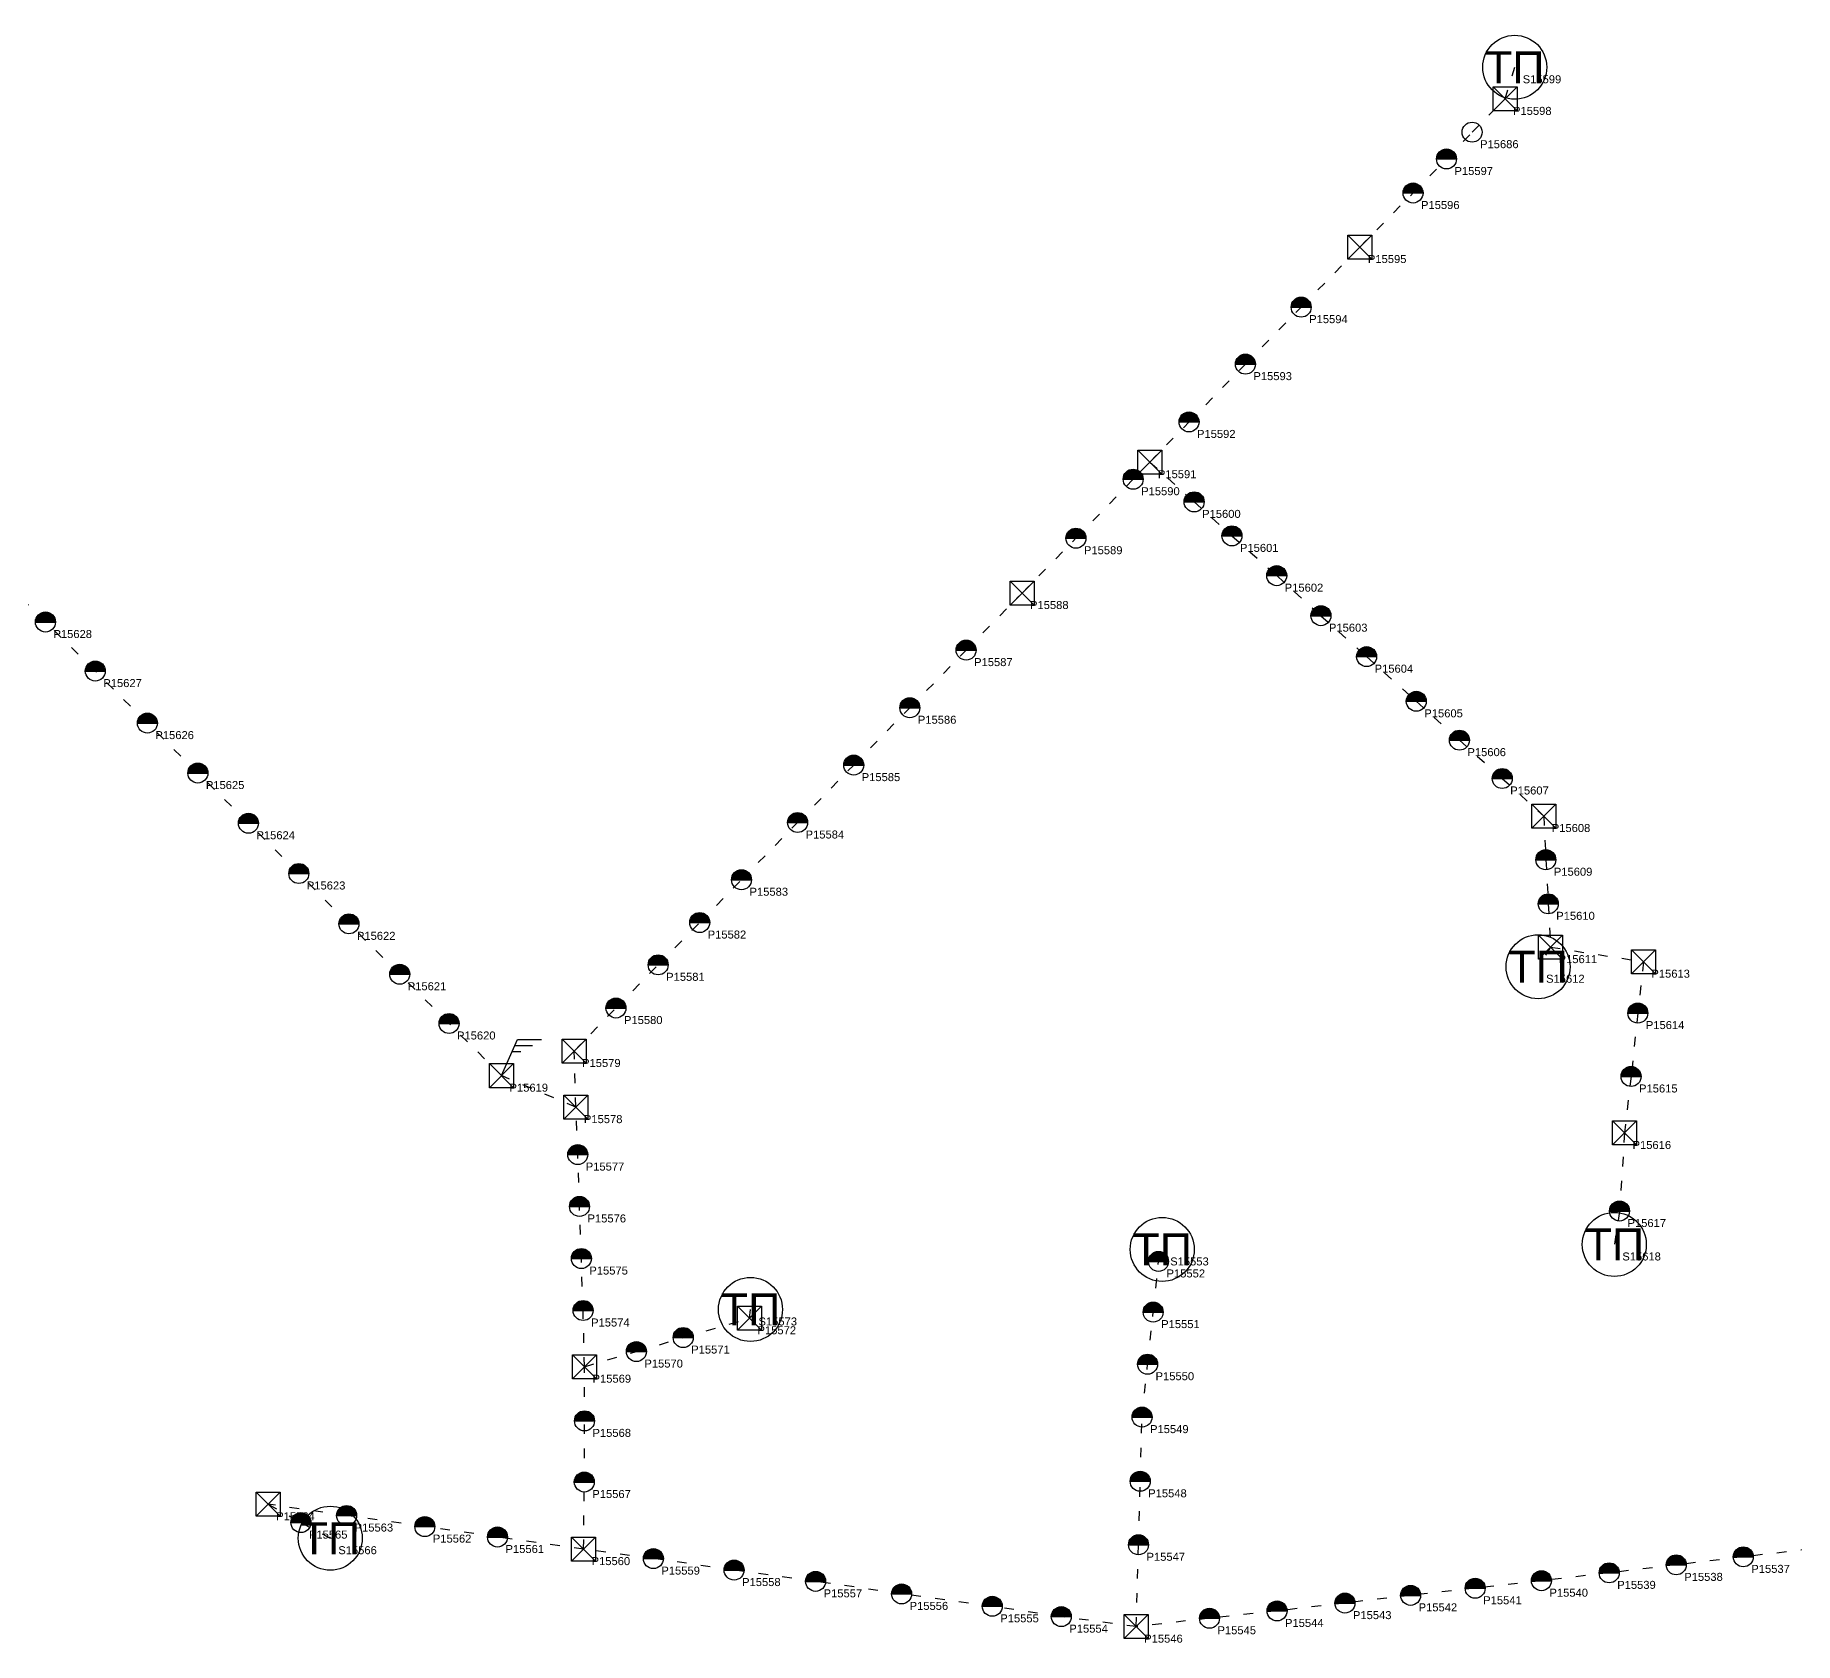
# Model space of a CAD drawing. Header units: metres. Extents: x 297353 to 313697, y 4834133 to 4847614.
# Drawn here: x 306136 to 308335, y 4843540 to 4845549 of the extents above; entities that cross this region are included whole.
import ezdxf
from ezdxf.enums import TextEntityAlignment as Align

# ---------------------------------------------------------------- set-up
doc = ezdxf.new("R2010")
doc.units = ezdxf.units.M
doc.header["$MEASUREMENT"] = 0
doc.linetypes.add('ACAD_ISO03W100', pattern=[30, 12, -18])
for name, color, linetype, lineweight in [('1_4', 7, 'Continuous', 25), ('21_2', 200, 'ACAD_ISO03W100', 25), ('28_1', 7, 'Continuous', 25), ('28_2', 7, 'Continuous', 25), ('28_3', 7, 'Continuous', 25), ('57_2', 7, 'Continuous', 30), ('8_1', 140, 'Continuous', 25)]:
    doc.layers.add(name, color=color, linetype=linetype, lineweight=lineweight)
doc.styles.get("Standard").update_dxf_attribs({"font": 'arial.ttf', "height": 2})

# ---------------------------------------------------------------- blocks, each defined once
blk = doc.blocks.new('SECTIONALIZER-8_1')
at = {"layer": '8_1'}
for points in [[(0, 0), (2, 4.5)], [(2, 4.5), (5, 4.5)], [(1.33, 3), (2.43, 3)], [(1.67, 3.75), (3.86, 3.75)]]:
    blk.add_lwpolyline(points, dxfattribs=at)
blk = doc.blocks.new('TP-1_4')
at = {"layer": '1_4'}
blk.add_circle((0, 0), 4, dxfattribs=at)
at = {"layer": '1_4', "insert": (0, 0), "char_height": 4, "attachment_point": 5}
blk.add_mtext_dynamic_manual_height_columns('ТП', width=5.0652, gutter_width=75, heights=[0], dxfattribs=at)
at = {"layer": '1_4'}
blk.add_attdef('FIELD_ID', (4.98, 0.01), '', height=4, dxfattribs=at)
blk = doc.blocks.new('PYLON-MV-28_2')
at = {"layer": '28_2'}
blk.add_hatch(color=256, dxfattribs=at).paths.add_polyline_path([(-1.25, 0), (1.25, 0, 1)])
blk.add_line((-1.25, 0), (1.25, 0), dxfattribs=at)
blk.add_circle((0, 0), 1.25, dxfattribs=at)
blk.add_attdef('FIELD_ID', (2.57, 0), '', height=2, dxfattribs=at)
blk = doc.blocks.new('PYLON-MV-28_3')
at = {"layer": '28_3'}
blk.add_lwpolyline([(-1.5, 1.5), (1.5, 1.5), (1.5, -1.5), (-1.5, -1.5)], close=True, dxfattribs=at)
for points in [[(-1.5, 1.5), (1.5, -1.5)], [(-1.5, -1.5), (1.5, 1.5)]]:
    blk.add_lwpolyline(points, dxfattribs=at)
blk.add_attdef('FIELD_ID', (2.57, 0), '', height=2, dxfattribs=at)
blk = doc.blocks.new('PYLON-MV-28_1')
at = {"layer": '28_1'}
blk.add_circle((0, 0), 1.25, dxfattribs=at)
blk.add_attdef('FIELD_ID', (2.57, 0), '', height=2, dxfattribs=at)

msp = doc.modelspace()

# ---------------------------------------------------------------- linework, layer by layer
at = {"layer": '21_2'}
for points in [[(307529, 4845015.1), (307577.9, 4845065.4), (307648.4, 4845137.6), (307718.1, 4845208.8), (307791.5, 4845283.9), (307857.9, 4845351.4), (307899.7, 4845393.9), (307931.7, 4845427.4), (307972.9, 4845469), (307985, 4845508.5)], [(306811.6, 4844209.3), (306809.3, 4844279.4), (306861.7, 4844333.1), (306914.4, 4844387.1), (306966.3, 4844439.9), (307018.6, 4844493.4), (307088.7, 4844564.9), (307158.8, 4844636.6), (307229, 4844708.3), (307299.3, 4844780.3), (307369.2, 4844851.6), (307436.6, 4844920.1), (307508.1, 4844993.8), (307529, 4845015.1)], [(307529, 4845015.1), (307584.3, 4844965.5), (307631.6, 4844923), (307687.5, 4844873.3), (307742.8, 4844823.3), (307799.9, 4844772.1), (307862, 4844716.3), (307915.9, 4844667.8), (307969.4, 4844619.9), (308021.3, 4844573), (308023.9, 4844518.4), (308026.9, 4844463.3), (308029.9, 4844409.2)], [(306718.6, 4844248.6), (306653, 4844313.8), (306591.4, 4844375.3), (306527.9, 4844438.3), (306465.3, 4844501.2), (306402.3, 4844564), (306339.1, 4844626.7), (306276, 4844689.1), (306210.9, 4844754.1), (306148.6, 4844815.4), (306078, 4844885.5)], [(308029.9, 4844409.2), (308014.2, 4844384.7)], [(308029.9, 4844409.2), (308145.8, 4844391), (308138.9, 4844326.8), (308130.4, 4844247.6), (308122.3, 4844177), (308116, 4844079.5), (308109.5, 4844037.7)], [(306811.6, 4844209.3), (306718.6, 4844248.6)], [(306822.4, 4843885), (306820.6, 4843955.2), (306818.4, 4844020.1), (306816.1, 4844085.2), (306813.9, 4844150), (306811.6, 4844209.3)], [(307511.9, 4843560.2), (307514.8, 4843662.5), (307516.9, 4843741.8), (307519.2, 4843822), (307526.1, 4843888.1), (307533.1, 4843953.2), (307539.8, 4844016.5), (307544.4, 4844031.5)], [(306822.4, 4843885), (306887.2, 4843903.9), (306945.7, 4843921.4), (307028.6, 4843945.5), (307029.8, 4843956.5)], [(306821.2, 4843657.1), (306822.1, 4843740.9), (306822.3, 4843817.3), (306822.4, 4843885)], [(306821.2, 4843657.1), (306713.6, 4843672.2), (306622.8, 4843685.2), (306525, 4843699), (306427, 4843713.1), (306467.9, 4843690.2), (306504.6, 4843670.7)], [(307511.9, 4843560.2), (307418.3, 4843572.7), (307332, 4843585.6), (307218.7, 4843601.1), (307111.2, 4843616.8), (307009.3, 4843630.9), (306908.4, 4843645.2), (306821.2, 4843657.1)], [(308436.7, 4843666.6), (308354.5, 4843656.9), (308270.7, 4843647.4), (308186.9, 4843637.4), (308103.1, 4843627.4), (308018.4, 4843617.6), (307935.6, 4843608.2), (307854.9, 4843599.3), (307772.8, 4843589.6), (307687.9, 4843579.8), (307603.5, 4843570.7), (307511.9, 4843560.2)]]:
    msp.add_lwpolyline(points, dxfattribs=at)

# ---------------------------------------------------------------- block references
at = {"layer": '1_4', "xscale": 10, "yscale": 10}
for p in [(307985, 4845508.5), (308014.2, 4844384.7), (308109.5, 4844037.7), (307544.4, 4844031.5), (307029.8, 4843956.5), (306504.6, 4843670.7)]:
    msp.add_blockref('TP-1_4', p, dxfattribs=at)
at = {"layer": '28_1', "xscale": 10, "yscale": 10}
msp.add_blockref('PYLON-MV-28_1', (307931.7, 4845427.4), dxfattribs=at)
at = {"layer": '28_2', "xscale": 10, "yscale": 10}
for p in [(307899.7, 4845393.9), (307857.9, 4845351.4), (307718.1, 4845208.8), (307648.4, 4845137.6), (307577.9, 4845065.4), (307508.1, 4844993.8), (307584.3, 4844965.5), (307436.6, 4844920.1), (307631.6, 4844923), (307687.5, 4844873.3), (306148.6, 4844815.4), (307742.8, 4844823.3), (307299.3, 4844780.3), (307799.9, 4844772.1), (306210.9, 4844754.1), (307229, 4844708.3), (307862, 4844716.3), (306276, 4844689.1), (307915.9, 4844667.8), (307158.8, 4844636.6), (306339.1, 4844626.7), (307969.4, 4844619.9), (306402.3, 4844564), (307088.7, 4844564.9), (306465.3, 4844501.2), (308023.9, 4844518.4), (307018.6, 4844493.4), (308026.9, 4844463.3), (306527.9, 4844438.3), (306966.3, 4844439.9), (306591.4, 4844375.3), (306914.4, 4844387.1), (306861.7, 4844333.1), (308138.9, 4844326.8), (306653, 4844313.8), (308130.4, 4844247.6), (306813.9, 4844150), (306816.1, 4844085.2), (308116, 4844079.5), (306818.4, 4844020.1), (307539.8, 4844016.5), (306820.6, 4843955.2), (307533.1, 4843953.2), (306945.7, 4843921.4), (306887.2, 4843903.9), (307526.1, 4843888.1), (307519.2, 4843822), (306822.3, 4843817.3), (306822.1, 4843740.9), (307516.9, 4843741.8), (306467.9, 4843690.2), (306525, 4843699), (306622.8, 4843685.2), (306713.6, 4843672.2), (306908.4, 4843645.2), (307514.8, 4843662.5), (308270.7, 4843647.4), (307009.3, 4843630.9), (308103.1, 4843627.4), (308186.9, 4843637.4), (307111.2, 4843616.8), (307218.7, 4843601.1), (307854.9, 4843599.3), (307935.6, 4843608.2), (308018.4, 4843617.6), (307332, 4843585.6), (307687.9, 4843579.8), (307772.8, 4843589.6), (307418.3, 4843572.7), (307603.5, 4843570.7)]:
    msp.add_blockref('PYLON-MV-28_2', p, dxfattribs=at)
at = {"layer": '28_3', "xscale": 10, "yscale": 10}
for p in [(307972.9, 4845469), (307791.5, 4845283.9), (307529, 4845015.1), (307369.2, 4844851.6), (308021.3, 4844573), (308029.9, 4844409.2), (308145.8, 4844391), (306809.3, 4844279.4), (306718.6, 4844248.6), (306811.6, 4844209.3), (308122.3, 4844177), (307028.6, 4843945.5), (306822.4, 4843885), (306427, 4843713.1), (306821.2, 4843657.1), (307511.9, 4843560.2)]:
    msp.add_blockref('PYLON-MV-28_3', p, dxfattribs=at)
at = {"layer": '8_1', "xscale": 10, "yscale": 10}
msp.add_blockref('SECTIONALIZER-8_1', (306718.6, 4844248.6), dxfattribs=at)

# ---------------------------------------------------------------- texts
at = {"layer": '57_2'}
for s, p in [('S15599', (307995, 4845498.5)), ('P15598', (307982.9, 4845459)), ('P15686', (307941.7, 4845417.4)), ('P15597', (307909.7, 4845383.9)), ('P15596', (307867.9, 4845341.4)), ('P15595', (307801.5, 4845273.9)), ('P15594', (307728.1, 4845198.8)), ('P15593', (307658.4, 4845127.6)), ('P15592', (307587.9, 4845055.4)), ('P15591', (307539, 4845005.1)), ('P15590', (307518.1, 4844983.8)), ('P15600', (307594.3, 4844955.5)), ('P15589', (307446.6, 4844910.1)), ('P15601', (307641.6, 4844913)), ('P15602', (307697.5, 4844863.3)), ('P15588', (307379.2, 4844841.6)), ('P15628', (306158.6, 4844805.4)), ('P15603', (307752.8, 4844813.3)), ('P15587', (307309.3, 4844770.3)), ('P15604', (307809.9, 4844762.1)), ('P15627', (306220.9, 4844744.1)), ('P15586', (307239, 4844698.3)), ('P15605', (307872, 4844706.3)), ('P15626', (306286, 4844679.1)), ('P15606', (307925.9, 4844657.8)), ('P15585', (307168.8, 4844626.6)), ('P15625', (306349.1, 4844616.7)), ('P15607', (307979.4, 4844609.9)), ('P15608', (308031.3, 4844563)), ('P15624', (306412.3, 4844554)), ('P15584', (307098.7, 4844554.9)), ('P15623', (306475.3, 4844491.2)), ('P15609', (308033.9, 4844508.4)), ('P15583', (307028.6, 4844483.4)), ('P15610', (308036.9, 4844453.3)), ('P15622', (306537.9, 4844428.3)), ('P15582', (306976.3, 4844429.9)), ('P15611', (308039.9, 4844399.2)), ('P15613', (308155.8, 4844381)), ('P15621', (306601.4, 4844365.3)), ('P15581', (306924.4, 4844377.1)), ('S15612', (308024.2, 4844374.7)), ('P15580', (306871.7, 4844323.1)), ('P15614', (308148.9, 4844316.8)), ('P15620', (306663, 4844303.8)), ('P15579', (306819.3, 4844269.4)), ('P15619', (306728.6, 4844238.6)), ('P15615', (308140.4, 4844237.6)), ('P15578', (306821.6, 4844199.3)), ('P15616', (308132.3, 4844167)), ('P15577', (306823.9, 4844140)), ('P15576', (306826.1, 4844075.2)), ('P15617', (308126, 4844069.5)), ('P15575', (306828.4, 4844010.1)), ('S15553', (307554.4, 4844021.5)), ('S15618', (308119.5, 4844027.7)), ('P15552', (307549.8, 4844006.5)), ('P15574', (306830.6, 4843945.2)), ('S15573', (307039.8, 4843946.5)), ('P15551', (307543.1, 4843943.2)), ('P15572', (307038.6, 4843935.5)), ('P15571', (306955.7, 4843911.4)), ('P15569', (306832.4, 4843875)), ('P15570', (306897.2, 4843893.9)), ('P15550', (307536.1, 4843878.1)), ('P15549', (307529.2, 4843812)), ('P15568', (306832.3, 4843807.3)), ('P15567', (306832.1, 4843730.9)), ('P15548', (307526.9, 4843731.8)), ('P15564', (306437, 4843703.1)), ('P15565', (306477.9, 4843680.2)), ('P15563', (306535, 4843689)), ('S15566', (306514.6, 4843660.7)), ('P15562', (306632.8, 4843675.2)), ('P15561', (306723.6, 4843662.2)), ('P15560', (306831.2, 4843647.1)), ('P15559', (306918.4, 4843635.2)), ('P15547', (307524.8, 4843652.5)), ('P15537', (308280.7, 4843637.4)), ('P15558', (307019.3, 4843620.9)), ('P15539', (308113.1, 4843617.4)), ('P15538', (308196.9, 4843627.4)), ('P15557', (307121.2, 4843606.8)), ('P15556', (307228.7, 4843591.1)), ('P15542', (307864.9, 4843589.3)), ('P15541', (307945.6, 4843598.2)), ('P15540', (308028.4, 4843607.6)), ('P15555', (307342, 4843575.6)), ('P15544', (307697.9, 4843569.8)), ('P15543', (307782.8, 4843579.6)), ('P15554', (307428.3, 4843562.7)), ('P15546', (307521.9, 4843550.2)), ('P15545', (307613.5, 4843560.7))]:
    msp.add_text(s, height=10, dxfattribs=at).set_placement(p, align=Align.TOP_LEFT)

doc.saveas('drawing.dxf')
